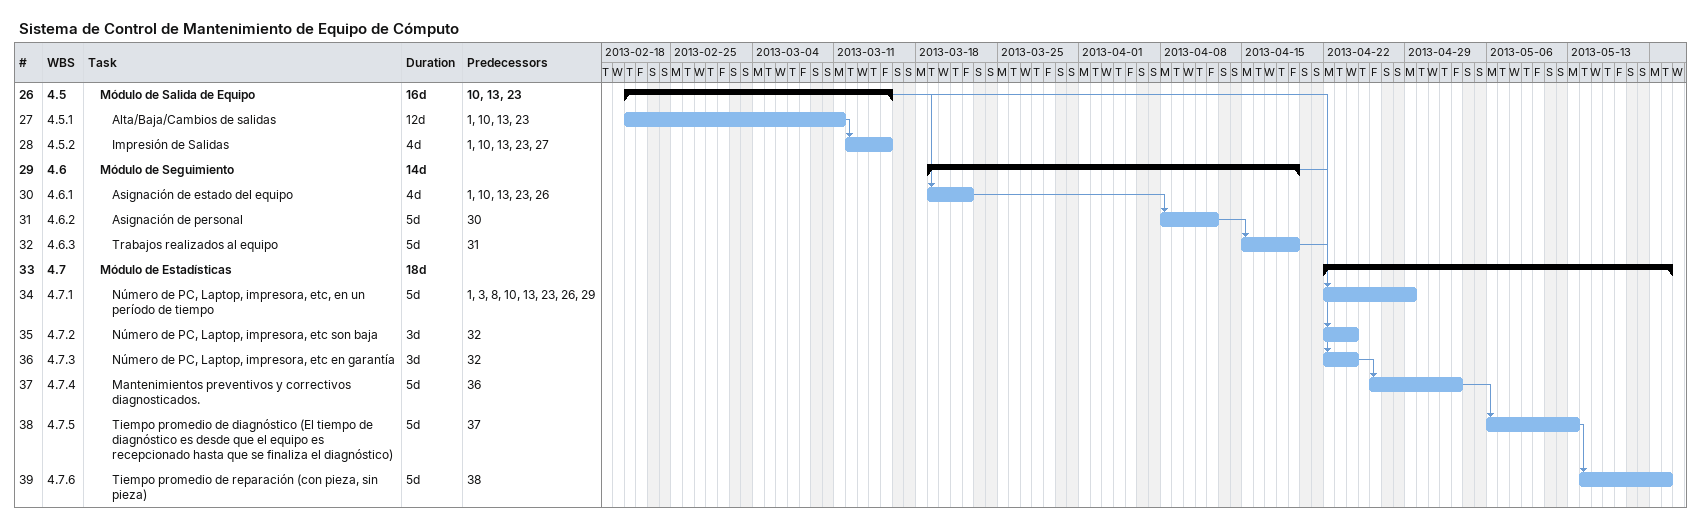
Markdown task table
Sistema de Control de Mantenimiento de Equipo de Cómputo

| ID | WBS | Task | Duration | Start | Finish | Predecessors |
|---|---|---|---|---|---|---|
| 26 | 4.5 | **Módulo de Salida de Equipo** | 16d | 2013-02-21 | 2013-03-15 | 10, 13, 23 |
| 27 | 4.5.1 | Alta/Baja/Cambios de salidas | 12d | 2013-02-21 | 2013-03-11 | 1, 10, 13, 23 |
| 28 | 4.5.2 | Impresión de Salidas | 4d | 2013-03-12 | 2013-03-15 | 1, 10, 13, 23, 27 |
| 29 | 4.6 | **Módulo de Seguimiento** | 14d | 2013-03-19 | 2013-04-19 |  |
| 30 | 4.6.1 | Asignación de estado del equipo | 4d | 2013-03-19 | 2013-03-22 | 1, 10, 13, 23, 26 |
| 31 | 4.6.2 | Asignación de personal | 5d | 2013-04-08 | 2013-04-12 | 30 |
| 32 | 4.6.3 | Trabajos realizados al equipo | 5d | 2013-04-15 | 2013-04-19 | 31 |
| 33 | 4.7 | **Módulo de Estadísticas** | 18d | 2013-04-22 | 2013-05-21 |  |
| 34 | 4.7.1 | Número de PC, Laptop, impresora, etc, en un período de tiempo | 5d | 2013-04-22 | 2013-04-29 | 1, 3, 8, 10, 13, 23, 26, 29 |
| 35 | 4.7.2 | Número de PC, Laptop, impresora, etc son baja | 3d | 2013-04-22 | 2013-04-24 | 32 |
| 36 | 4.7.3 | Número de PC, Laptop, impresora, etc en garantía | 3d | 2013-04-22 | 2013-04-24 | 32 |
| 37 | 4.7.4 | Mantenimientos preventivos y correctivos diagnosticados. | 5d | 2013-04-26 | 2013-05-03 | 36 |
| 38 | 4.7.5 | Tiempo promedio de diagnóstico (El tiempo de diagnóstico es desde que el equipo es recepcionado hasta que se finaliza el diagnóstico) | 5d | 2013-05-06 | 2013-05-13 | 37 |
| 39 | 4.7.6 | Tiempo promedio de reparación (con pieza, sin pieza) | 5d | 2013-05-14 | 2013-05-21 | 38 |
